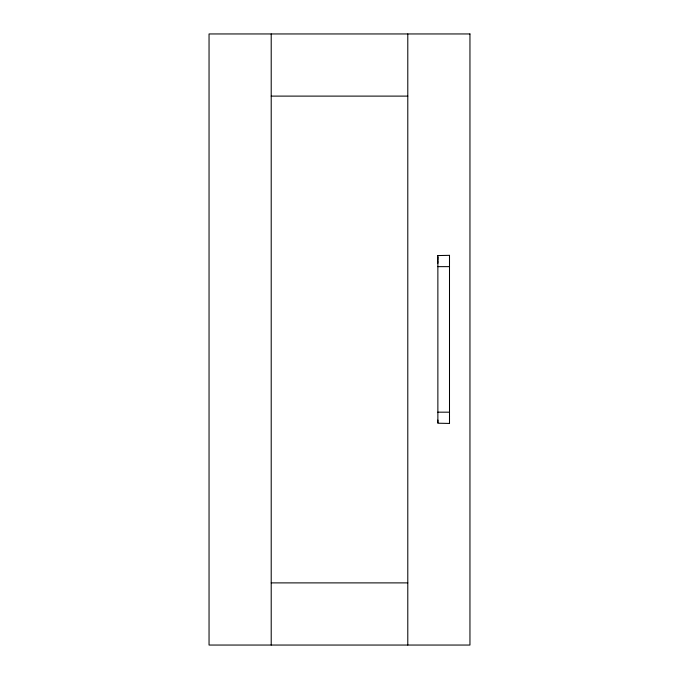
<?xml version="1.0" encoding="UTF-8"?>
<svg xmlns="http://www.w3.org/2000/svg" width="679" height="679" viewBox="0 0 679 679"><rect width="100%" height="100%" fill="white"/><g stroke="black" fill="none" stroke-linecap="round" stroke-linejoin="round"><path stroke-width="1.02" d="M437.87 422.788L437.87 421.659M437.87 421.005L437.87 420.072M437.87 263.24L437.87 260.736M437.87 259.734L437.87 257.383M437.87 256.059L437.87 255.567L449.498 255.338L449.498 266.754M437.87 257.825L437.87 423.212L449.498 423.433L449.498 421.863M449.498 419.817L449.498 416.049M449.498 263.291L449.498 260.855M449.498 259.607L449.498 257.29M449.498 255.839L449.498 255.338M271.21 96.112L407.79 96.112M437.87 266.652L449.498 266.643L449.498 412.187L437.87 412.17M271.21 582.888L407.79 582.888M449.498 412.06L449.498 416.677M449.498 418.417L449.498 423.433M437.87 255.567L437.87 257.477M407.79 33.95L407.79 645.05M271.21 33.95L271.21 645.05M469.953 33.95L209.047 33.95L209.047 645.05L469.953 645.05L469.953 33.95"/></g></svg>
